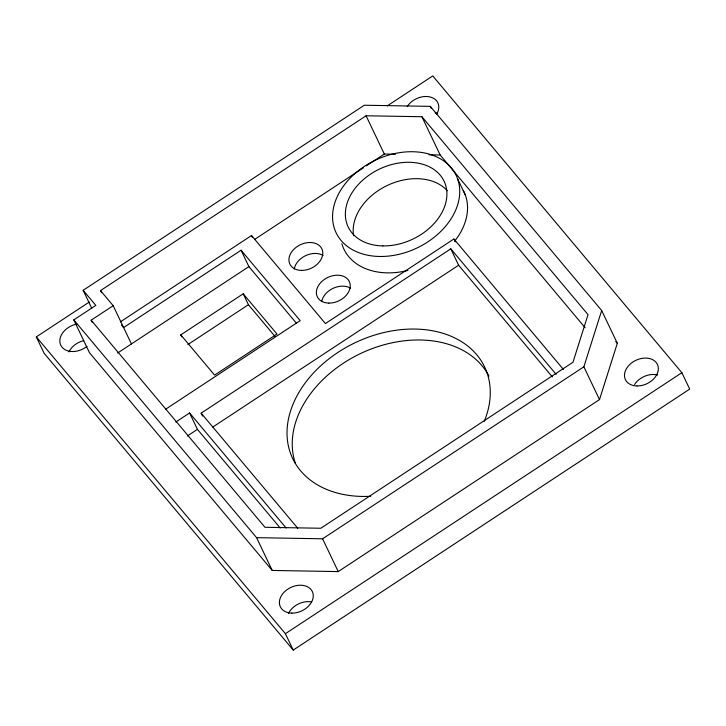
<?xml version="1.0" encoding="UTF-8"?>
<svg xmlns="http://www.w3.org/2000/svg" width="726" height="726" viewBox="0 0 726 726"><rect width="100%" height="100%" fill="white"/><g stroke="black" fill="none" stroke-linecap="round" stroke-linejoin="round"><path stroke-width="1.09" d="M83.163 290.3L95.823 305.392L73.798 319.894L256.587 537.667L322.589 538.792L583.867 366.802L601.673 310.51L430.309 106.359L364.307 105.234L83.163 290.3L91.694 308.187M73.798 319.894L89.443 352.682L272.232 570.455L338.225 571.58L599.504 399.599L617.309 343.307L601.673 310.51M100.506 290.6L366.085 115.779L421.915 116.732L588.033 314.639L572.968 362.265L320.819 528.247L264.981 527.294L91.149 320.184L113.174 305.691L100.506 290.6L101.468 292.614M387.357 105.814L432.769 75.921L681.877 372.701L689.7 389.1L293.231 650.079L44.123 353.299L36.3 336.9L89.289 302.025M120.325 321.899L251.532 235.523L325.42 323.551L453.913 238.981L563.43 369.452M254.853 239.271L363.535 167.724M366.376 165.855L384.326 154.039L395.498 154.23M165.401 409.373L300.183 320.647L241.077 250.225L123.601 327.553L121.487 325.03M117.657 353.008L248.891 266.614L241.077 250.225M180.801 334.868L243.201 293.794L276.978 334.033L214.578 375.115L180.801 334.868L181.745 336.855M187.898 344.56L248.419 304.72L243.201 293.794M175.828 422.024L189.595 412.967L286.162 528.02M202.536 416.052L201.156 413.158L450.792 248.836L556.143 374.353M187.317 436.008L197.418 429.356L189.595 412.967M212.763 427.07L458.614 265.235L450.792 248.836M293.231 650.079L285.409 633.68L681.877 372.701M429.002 154.801L440.165 154.992L585.147 327.725M615.848 341.565L617.309 343.307M458.614 265.235L552.341 376.903M248.891 266.614L296.471 323.297M248.419 304.72L275.009 336.401M201.156 413.158L297.796 528.292M197.418 429.356L280.191 527.974M36.3 336.9L285.409 633.68M583.867 366.802L599.504 399.599M430.309 106.359L431.253 108.346M457.598 178.823A66.538 48.588 -25.5 0 1 379.571 256.469A66.538 48.588 -25.5 0 1 351.248 177.008A66.538 48.588 -25.5 0 1 457.598 178.823L465.411 195.212M421.915 116.732L440.165 154.992M453.913 238.981L455.293 241.867M366.085 115.779L384.326 154.039M251.532 235.523L252.457 237.456M322.589 538.792L338.225 571.58M256.587 537.667L272.232 570.455M113.174 305.691L131.424 343.942M91.149 320.184L92.111 322.199M407.195 106.559A17.723 12.941 -25.5 0 1 430.346 97.039A17.723 12.941 -25.5 0 1 436.507 114.318M87.066 346.302A17.723 12.941 -25.5 0 1 60.73 345.113A17.723 12.941 -25.5 0 1 76.802 324.05M370.805 496.266A106.341 77.646 -25.5 0 1 289.765 413.62A106.341 77.646 -25.5 0 1 417.704 329.132A106.341 77.646 -25.5 0 1 484.242 421.361M463.27 190.375A66.538 48.588 -25.5 0 1 454.685 241.077M407.994 270.426A66.538 48.588 -25.5 0 1 341.855 243.755M353.598 235.723A53.134 38.796 -25.5 0 1 387.094 185.557A53.134 38.796 -25.5 0 1 447.307 190.747M295.3 463.07A106.341 77.646 -25.5 0 1 363.436 352.21A106.341 77.646 -25.5 0 1 488.925 376.05M68.961 351.892A17.723 12.941 -25.5 0 1 83.744 340.63M435.137 112.938A17.723 12.941 -25.5 0 1 437.197 113.211M294.284 268.929A17.723 12.941 -25.5 0 1 305.655 255.634A17.723 12.941 -25.5 0 1 323.07 255.443M321.727 301.626A17.723 12.941 -25.5 0 1 333.098 288.331A17.723 12.941 -25.5 0 1 350.513 288.14M634.569 384.526A17.723 12.941 -25.5 0 1 657.72 375.006M288.512 613.461A17.723 12.941 -25.5 0 1 311.672 601.936M636.992 385.96A17.723 12.941 -25.5 0 0 657.774 365.278A17.723 12.941 -25.5 0 0 629.451 364.797A17.723 12.941 -25.5 0 0 636.992 385.96M291.916 613.116A17.723 12.941 -25.5 0 0 312.697 592.434A17.723 12.941 -25.5 0 0 284.374 591.944A17.723 12.941 -25.5 0 0 291.916 613.116M328.887 303.096A17.723 12.941 -25.5 0 0 349.669 282.414A17.723 12.941 -25.5 0 0 321.346 281.933A17.723 12.941 -25.5 0 0 328.887 303.096M301.444 270.399A17.723 12.941 -25.5 0 0 322.226 249.717A17.723 12.941 -25.5 0 0 293.903 249.236A17.723 12.941 -25.5 0 0 301.444 270.399M382.911 245.914A53.134 38.796 -25.5 0 0 445.21 183.914A53.134 38.796 -25.5 0 0 360.296 182.462A53.134 38.796 -25.5 0 0 382.911 245.914"/></g></svg>
